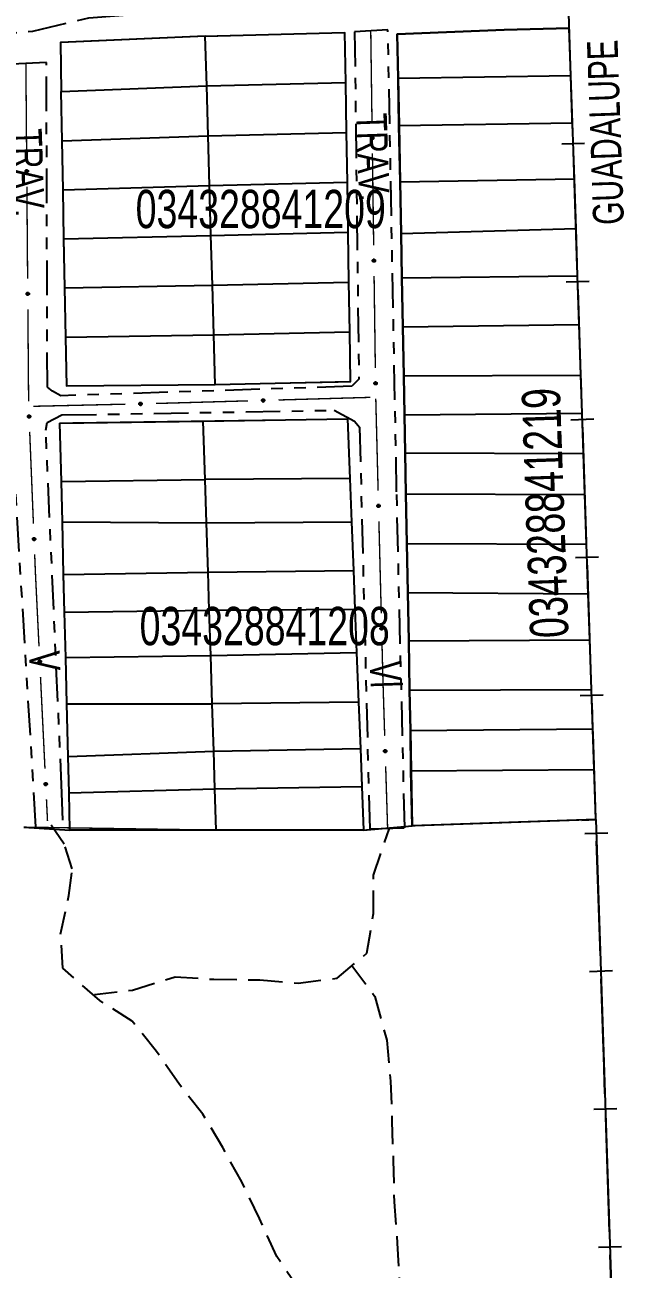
# Model space of a CAD drawing. Extents: x 203604 to 204690, y 4848469 to 4850418.
# Drawn here: x 204047.8 to 204126, y 4850083.7 to 4850246 of the extents above; entities that cross this region are included whole.
import ezdxf

# ---------------------------------------------------------------- set-up
doc = ezdxf.new("R2010")
doc.units = 0
doc.header["$LTSCALE"] = 1.5
doc.header["$MEASUREMENT"] = 0
doc.linetypes.add('TRACO_15', pattern=[3, 2, -1])
doc.linetypes.add('TRACO_25', pattern=[8, 3, -1, 1, -1, 1, -1])
for name, color, linetype in [('CD_MALHA_LOTES', 7, 'CONTINUOUS'), ('CD_TXT_QUADRA', 2, 'CONTINUOUS'), ('LM-LIM-SETORES-BAIRROS', 7, 'CONTINUOUS'), ('RU-QUADRA', 210, 'CONTINUOUS'), ('SV-CAMINHO-TRILHA', 20, 'CONTINUOUS'), ('SV-EIXO-RUA-N-PAV', 6, 'CONTINUOUS'), ('SV-RUA-NAO-PAV', 7, 'CONTINUOUS'), ('SV-TXT-RUA-N-PAV', 7, 'CONTINUOUS'), ('SV-TXT-VIA-ATUAL', 250, 'CONTINUOUS')]:
    doc.layers.add(name, color=color, linetype=linetype)
doc.styles.add('ARIAL', font='ARIAL.SHX')

msp = doc.modelspace()

# ---------------------------------------------------------------- linework, layer by layer
at = {"layer": 'CD_MALHA_LOTES', "linetype": 'Continuous', "flags": 128}
for points in [[(204071.372811, 4850244.497571), (204052.466104, 4850243.66752)], [(204071.372811, 4850244.497571), (204089.541696, 4850244.95871)], [(204071.557267, 4850238.002095), (204071.372811, 4850244.497571)], [(204089.541696, 4850244.95871), (204089.647099, 4850238.450059)], [(204096.41267, 4850244.774254), (204110.339074, 4850245.327621)], [(204096.520776, 4850239.008582), (204096.41267, 4850244.774254)], [(204110.339074, 4850245.327621), (204118.845997, 4850245.558787)], [(204052.466104, 4850243.66752), (204052.584683, 4850237.264273)], [(204096.520776, 4850239.008582), (204119.053779, 4850239.380113)], [(204052.584683, 4850237.264273), (204071.557267, 4850238.002095)], [(204071.557267, 4850238.002095), (204089.647099, 4850238.450059)], [(204071.741723, 4850231.50662), (204071.557267, 4850238.002095)], [(204089.647099, 4850238.450059), (204089.752502, 4850231.941409)], [(204096.597126, 4850232.830749), (204096.520776, 4850239.008582)], [(204052.703261, 4850230.861026), (204052.584683, 4850237.264273)], [(204096.597126, 4850232.830749), (204119.261658, 4850233.198541)], [(204096.774058, 4850225.500224), (204096.597126, 4850232.830749)], [(204052.703261, 4850230.861026), (204071.741723, 4850231.50662)], [(204071.741723, 4850231.50662), (204089.752502, 4850231.941409)], [(204071.926178, 4850225.011145), (204071.741723, 4850231.50662)], [(204089.752502, 4850231.941409), (204089.857905, 4850225.432758)], [(204052.82184, 4850224.457778), (204052.703261, 4850230.861026)], [(204052.82184, 4850224.457778), (204071.926178, 4850225.011145)], [(204071.926178, 4850225.011145), (204089.857905, 4850225.432758)], [(204072.110634, 4850218.51567), (204071.926178, 4850225.011145)], [(204089.857905, 4850225.432758), (204089.963309, 4850218.924108)], [(204096.774058, 4850225.500224), (204119.508052, 4850225.871704)], [(204096.90025, 4850218.769957), (204096.774058, 4850225.500224)], [(204052.940418, 4850218.054531), (204052.82184, 4850224.457778)], [(204052.940418, 4850218.054531), (204072.110634, 4850218.51567)], [(204072.110634, 4850218.51567), (204089.963309, 4850218.924108)], [(204072.29509, 4850212.020195), (204072.110634, 4850218.51567)], [(204089.963309, 4850218.924108), (204090.068712, 4850212.415457)], [(204096.90025, 4850218.769957), (204119.725219, 4850219.413933)], [(204097.009318, 4850212.953002), (204096.90025, 4850218.769957)], [(204053.058997, 4850211.651284), (204052.940418, 4850218.054531)], [(204053.058997, 4850211.651284), (204072.29509, 4850212.020195)], [(204072.29509, 4850212.020195), (204090.068712, 4850212.415457)], [(204072.479545, 4850205.52472), (204072.29509, 4850212.020195)], [(204090.068712, 4850212.415457), (204090.174115, 4850205.906807)], [(204097.009318, 4850212.953002), (204119.933, 4850213.235283)], [(204097.128531, 4850206.594975), (204097.009318, 4850212.953002)], [(204053.177576, 4850205.248037), (204053.058997, 4850211.651284)], [(204097.128531, 4850206.594975), (204120.14697, 4850206.872606)], [(204053.177576, 4850205.248037), (204072.479545, 4850205.52472)], [(204053.296154, 4850198.844789), (204053.177576, 4850205.248037)], [(204072.479545, 4850205.52472), (204090.174115, 4850205.906807)], [(204072.664001, 4850199.029245), (204072.479545, 4850205.52472)], [(204090.174115, 4850205.906807), (204090.279518, 4850199.398157)], [(204097.248738, 4850200.183935), (204097.128531, 4850206.594975)], [(204072.664001, 4850199.029245), (204053.296154, 4850198.844789)], [(204090.279518, 4850199.398157), (204072.664001, 4850199.029245)], [(204097.248738, 4850200.183935), (204120.368477, 4850200.28582)], [(204097.343815, 4850195.113187), (204097.248738, 4850200.183935)], [(204052.4066, 4850194.03157), (204071.092261, 4850194.294748)], [(204052.595795, 4850186.397565), (204052.4066, 4850194.03157)], [(204071.092261, 4850194.294748), (204089.909511, 4850194.557926)], [(204071.336826, 4850186.666199), (204071.092261, 4850194.294748)], [(204089.909511, 4850194.557926), (204090.214686, 4850186.785482)], [(204097.343815, 4850195.113187), (204120.536081, 4850195.301883)], [(204097.437292, 4850190.127719), (204097.343815, 4850195.113187)], [(204097.437292, 4850190.127719), (204120.712982, 4850190.041498)], [(204097.53762, 4850184.776927), (204097.437292, 4850190.127719)], [(204052.595795, 4850186.397565), (204071.336826, 4850186.666199)], [(204052.726243, 4850181.13397), (204052.595795, 4850186.397565)], [(204090.214686, 4850186.785482), (204071.336826, 4850186.666199)], [(204071.518176, 4850181.00946), (204071.336826, 4850186.666199)], [(204090.214686, 4850186.785482), (204090.436715, 4850181.130699)], [(204097.53762, 4850184.776927), (204120.892768, 4850184.69532)], [(204097.658691, 4850178.31979), (204097.53762, 4850184.776927)], [(204052.895802, 4850174.292275), (204052.726243, 4850181.13397)], [(204052.726243, 4850181.13397), (204071.518176, 4850181.00946)], [(204071.518176, 4850181.00946), (204090.436715, 4850181.130699)], [(204071.724813, 4850174.563997), (204071.518176, 4850181.00946)], [(204090.436715, 4850181.130699), (204090.684739, 4850174.813824)], [(204097.778801, 4850171.913936), (204097.658691, 4850178.31979)], [(204097.658691, 4850178.31979), (204121.109729, 4850178.243682)], [(204052.895802, 4850174.292275), (204071.724813, 4850174.563997)], [(204071.724813, 4850174.563997), (204090.684739, 4850174.813824)], [(204071.883119, 4850169.626042), (204071.724813, 4850174.563997)], [(204090.684739, 4850174.813824), (204090.883148, 4850169.760598)], [(204053.018102, 4850169.357451), (204052.895802, 4850174.292275)], [(204097.778801, 4850171.913936), (204121.32845, 4850171.739733)], [(204097.896447, 4850165.639461), (204097.778801, 4850171.913936)], [(204053.018102, 4850169.357451), (204071.883119, 4850169.626042)], [(204071.883119, 4850169.626042), (204090.883148, 4850169.760598)], [(204072.072898, 4850163.706395), (204071.883119, 4850169.626042)], [(204090.883148, 4850169.760598), (204091.106189, 4850164.080022)], [(204053.164685, 4850163.442833), (204053.018102, 4850169.357451)], [(204097.896447, 4850165.639461), (204121.530028, 4850165.745545)], [(204098.017421, 4850159.18751), (204097.896447, 4850165.639461)], [(204053.164685, 4850163.442833), (204072.072898, 4850163.706395)], [(204053.31477, 4850157.386929), (204053.164685, 4850163.442833)], [(204072.072898, 4850163.706395), (204091.106189, 4850164.080022)], [(204072.276563, 4850157.383989), (204072.072898, 4850163.706395)], [(204091.106189, 4850164.080022), (204091.35917, 4850157.636919)], [(204098.017421, 4850159.18751), (204121.747095, 4850159.290763)], [(204098.11602, 4850153.928913), (204098.017421, 4850159.18751)], [(204053.31477, 4850157.386929), (204072.276563, 4850157.383989)], [(204053.484328, 4850150.545234), (204053.31477, 4850157.386929)], [(204091.35917, 4850157.636919), (204072.276563, 4850157.383989)], [(204072.473528, 4850151.209832), (204072.276563, 4850157.383989)], [(204091.35917, 4850157.636919), (204091.596269, 4850151.598294)], [(204098.11602, 4850153.928913), (204121.920399, 4850154.12253)], [(204098.181517, 4850148.673154), (204098.11602, 4850153.928913)], [(204053.484328, 4850150.545234), (204072.473528, 4850151.209832)], [(204053.601821, 4850145.804413), (204053.484328, 4850150.545234)], [(204072.473528, 4850151.209832), (204091.596269, 4850151.598294)], [(204072.630268, 4850146.320746), (204072.473528, 4850151.209832)], [(204091.596269, 4850151.598294), (204091.792301, 4850146.605603)], [(204098.181517, 4850148.673154), (204122.097949, 4850148.857654)], [(204098.349455, 4850141.479073), (204098.181517, 4850148.673154)], [(204053.601821, 4850145.804413), (204072.630268, 4850146.320746)], [(204053.722492, 4850140.935344), (204053.601821, 4850145.804413)], [(204072.630268, 4850146.320746), (204091.792301, 4850146.605603)], [(204072.80292, 4850140.935344), (204072.630268, 4850146.320746)], [(204091.792301, 4850146.605603), (204092.014937, 4850140.935344)], [(204122.328693, 4850142.309123), (204098.349455, 4850141.479073)], [(204047.707772, 4850141.318335), (204053.722492, 4850140.935344)], [(204072.80292, 4850140.935344), (204053.722492, 4850140.935344)], [(204092.014937, 4850140.935344), (204072.80292, 4850140.935344)], [(204092.014937, 4850140.935344), (204098.349455, 4850141.479073)]]:
    msp.add_lwpolyline(points, dxfattribs=at)
at = {"layer": 'CD_MALHA_LOTES', "linetype": 'Continuous'}
for points in [[(204119.053779, 4850239.380113), (204118.845997, 4850245.558787)], [(204119.261658, 4850233.198541), (204119.053779, 4850239.380113)], [(204119.508052, 4850225.871704), (204119.261658, 4850233.198541)], [(204119.725219, 4850219.413933), (204119.508052, 4850225.871704)], [(204119.933, 4850213.235283), (204119.725219, 4850219.413933)], [(204120.14697, 4850206.872606), (204119.933, 4850213.235283)], [(204120.368477, 4850200.28582), (204120.14697, 4850206.872606)], [(204120.536081, 4850195.301883), (204120.368477, 4850200.28582)], [(204120.712982, 4850190.041498), (204120.536081, 4850195.301883)], [(204120.892768, 4850184.69532), (204120.712982, 4850190.041498)], [(204121.109729, 4850178.243682), (204120.892768, 4850184.69532)], [(204121.32845, 4850171.739733), (204121.109729, 4850178.243682)], [(204121.530028, 4850165.745545), (204121.32845, 4850171.739733)], [(204121.747095, 4850159.290763), (204121.530028, 4850165.745545)], [(204121.920399, 4850154.12253), (204121.747095, 4850159.290763)], [(204121.920897, 4850154.10768), (204121.920399, 4850154.12253)], [(204122.097949, 4850148.857654), (204121.920897, 4850154.10768)], [(204122.328693, 4850142.309123), (204122.097949, 4850148.857654)], [(204122.328693, 4850142.309123), (204125.520376, 4850044.666163)]]:
    msp.add_lwpolyline(points, dxfattribs=at)
at = {"layer": 'LM-LIM-SETORES-BAIRROS'}
for points in [[(204119.28403, 4850232.450844), (204118.782189, 4850247.442447)], [(204120.850102, 4850230.502147), (204117.851782, 4850230.401779)], [(204119.886239, 4850214.46092), (204119.384398, 4850229.452523)], [(204121.452312, 4850212.512224), (204118.453991, 4850212.411856)], [(204120.360749, 4850200.285786), (204119.986607, 4850211.4626)], [(204120.388463, 4850199.46933), (204120.360749, 4850200.285786)], [(204120.490235, 4850196.471057), (204120.388463, 4850199.46933)], [(204122.05722, 4850194.523095), (204119.058947, 4850194.421322)], [(204121.100871, 4850178.481418), (204120.592008, 4850193.472784)], [(204122.667856, 4850176.533455), (204119.669582, 4850176.431683)], [(204121.711506, 4850160.491778), (204121.202643, 4850175.483145)], [(204123.278491, 4850158.543816), (204120.280218, 4850158.442043)], [(204121.9277, 4850154.12259), (204121.813279, 4850157.493505)], [(204121.948412, 4850153.495789), (204121.9277, 4850154.12259)], [(204122.31169, 4850142.501789), (204121.948412, 4850153.495789)], [(204123.876923, 4850140.552418), (204120.878559, 4850140.453342)], [(204122.906147, 4850124.511608), (204122.410766, 4850139.503425)], [(204124.471379, 4850122.562237), (204121.473016, 4850122.463161)], [(204123.305044, 4850112.43967), (204123.005223, 4850121.513244)], [(204123.335149, 4850111.518688), (204123.305044, 4850112.43967)], [(204123.498498, 4850106.521357), (204123.335149, 4850111.518688)], [(204125.063037, 4850104.57143), (204122.064638, 4850104.47342)], [(204124.086555, 4850088.530966), (204123.596507, 4850103.522959)], [(204125.651094, 4850086.581038), (204122.652695, 4850086.483029)], [(204124.521962, 4850075.210576), (204124.184564, 4850085.532567)]]:
    msp.add_lwpolyline(points, dxfattribs=at)
at = {"layer": 'RU-QUADRA', "linetype": 'Continuous', "const_width": 0.18, "flags": 128}
msp.add_lwpolyline([(204052.466104, 4850243.66752), (204071.372811, 4850244.497571), (204089.541696, 4850244.95871), (204089.647099, 4850238.450059), (204089.752502, 4850231.941409), (204089.857905, 4850225.432758), (204089.963309, 4850218.924108), (204090.068712, 4850212.415457), (204090.174115, 4850205.906807), (204090.279518, 4850199.398157), (204072.664001, 4850199.029245), (204053.296154, 4850198.844789), (204053.177576, 4850205.248037), (204053.058997, 4850211.651284), (204052.940418, 4850218.054531), (204052.82184, 4850224.457778), (204052.703261, 4850230.861026), (204052.584683, 4850237.264273)], close=True, dxfattribs=at)
at = {"layer": 'RU-QUADRA', "linetype": 'Continuous'}
msp.add_lwpolyline([(204122.328693, 4850142.309123), (204122.097949, 4850148.857654), (204121.920897, 4850154.10768), (204121.747095, 4850159.290763), (204121.530028, 4850165.745545), (204121.32845, 4850171.739733), (204121.109729, 4850178.243682), (204120.892768, 4850184.69532), (204120.712982, 4850190.041498), (204120.536081, 4850195.301883), (204120.368477, 4850200.28582), (204120.14697, 4850206.872606), (204119.933688, 4850213.214841), (204119.725219, 4850219.413933), (204119.508052, 4850225.871704), (204119.261658, 4850233.198541), (204119.053779, 4850239.380113), (204118.845997, 4850245.558787), (204110.339074, 4850245.327621), (204096.41267, 4850244.774254), (204096.520776, 4850239.008582), (204096.636597, 4850232.831489), (204096.774058, 4850225.500224), (204096.90025, 4850218.769957), (204097.009318, 4850212.953002), (204097.128531, 4850206.594975), (204097.248738, 4850200.183935), (204097.343815, 4850195.113187), (204097.437292, 4850190.127719), (204097.53762, 4850184.776927), (204097.658691, 4850178.31979), (204097.778801, 4850171.913936), (204097.896447, 4850165.639461), (204098.017421, 4850159.18751), (204098.11602, 4850153.928913), (204098.214554, 4850148.673773), (204098.349455, 4850141.479073)], dxfattribs=at)
at = {"layer": 'RU-QUADRA', "linetype": 'Continuous', "const_width": 0.18, "flags": 128}
for points in [[(204053.715272, 4850141.226651), (204053.601821, 4850145.804413), (204053.484328, 4850150.545234), (204053.31477, 4850157.386929), (204053.164685, 4850163.442833), (204053.018102, 4850169.357451), (204052.895802, 4850174.292275), (204052.726243, 4850181.13397), (204052.595795, 4850186.397565), (204052.4066, 4850194.03157), (204071.092261, 4850194.294748), (204089.909511, 4850194.557926), (204090.214686, 4850186.785482), (204090.436715, 4850181.130699), (204090.684739, 4850174.813824), (204090.883148, 4850169.760598), (204091.106189, 4850164.080022), (204091.35917, 4850157.636919), (204091.596269, 4850151.598294), (204091.792301, 4850146.605603), (204092.014937, 4850140.935344)], [(204094.562275, 4850043.823766), (204125.520376, 4850044.666163), (204122.328693, 4850142.309123)], [(204098.349455, 4850141.479073), (204120.481219, 4850142.245172)]]:
    msp.add_lwpolyline(points, dxfattribs=at)
at = {"layer": 'RU-QUADRA', "linetype": 'Continuous', "flags": 128}
msp.add_lwpolyline([(204120.481219, 4850142.245172), (204122.328693, 4850142.309123)], dxfattribs=at)
at = {"layer": 'RU-QUADRA', "linetype": 'Continuous'}
for points in [[(204053.715272, 4850141.226651, 0.18, 0.18, 0), (204047.707772, 4850141.318335, 0.18, 0.18, 0)], [(204072.80292, 4850140.935344, 0.18, 0.18, 0), (204053.715272, 4850141.226651, 0.18, 0.18, 0)], [(204072.80292, 4850140.935344, 0.18, 0.18, 0), (204053.722492, 4850140.935344, 0.18, 0.18, 0), (204053.715272, 4850141.226651, 0.18, 0.18, 0)], [(204092.014937, 4850140.935344, 0.18, 0.18, 0), (204072.80292, 4850140.935344, 0.18, 0.18, 0)], [(204098.349455, 4850141.479073, 0.18, 0.18, 0), (204092.014937, 4850140.935344, 0.18, 0.18, 0)]]:
    msp.add_lwpolyline(points, format="xyseb", dxfattribs=at)
at = {"layer": 'SV-CAMINHO-TRILHA', "linetype": 'TRACO_15'}
for points in [[(204083.69, 4850080.89, 8.53), (204080.69, 4850085.32, 8.53), (204078.45, 4850090.28, 8.36), (204076.12, 4850095.04, 8.5), (204073.67, 4850099.51, 8.55), (204071.04, 4850103.86, 8.56), (204067.9, 4850107.88, 8.57), (204064.99, 4850112.07, 8.59), (204061.85, 4850116, 8.59), (204057.62, 4850118.69, 8.59), (204052.8, 4850122.94, 8.17), (204052.5, 4850127.36, 7.94), (204053.56, 4850132.39, 8.82), (204054.02, 4850135.89, 9.63), (204052.96, 4850139.09, 9.65), (204051.06, 4850141.85, 9.65)], [(204056.9, 4850119.47, 9.04), (204061.87, 4850120.07, 8.62), (204067.44, 4850121.79, 8.7), (204072.48, 4850121.47, 8.75), (204078.47, 4850121.38, 8.75), (204083.48, 4850120.98, 8.75), (204088.55, 4850121.61, 8.75), (204092.46, 4850124.9, 8.84), (204093.3, 4850130.04, 9.87), (204093.3, 4850135.05, 10.75), (204095.37, 4850141.07, 10.77)], [(204090.5, 4850123.25, 9.45), (204093.49, 4850119.24, 8.96), (204095.04, 4850113.55, 8.72), (204095.53, 4850108.18, 8.78), (204095.72, 4850102.96, 8.61), (204095.87, 4850097.87, 8.53), (204096, 4850092.46, 8.31), (204096.41, 4850087.06, 8.36), (204096.7, 4850081.63, 8.3), (204096.86, 4850076.56, 8.37), (204096.86, 4850071.48, 8.37), (204096.17, 4850066.06, 8.37), (204095.83, 4850061.19, 8.37), (204095.25, 4850058.26, 8.37)]]:
    msp.add_polyline3d(points, dxfattribs=at)
at = {"layer": 'SV-EIXO-RUA-N-PAV', "const_width": 0.18}
for points in [[(204092.95, 4850245.21), (204093.113131, 4850233.211109)], [(204047.97, 4850240.88), (204048.066684, 4850228.88039)], [(204093.167508, 4850229.211478), (204093.330638, 4850217.212587)], [(204048.098913, 4850224.880519), (204048.195597, 4850212.880909)], [(204093.385015, 4850213.212957), (204093.548146, 4850201.214066)], [(204048.227825, 4850208.881039), (204048.32451, 4850196.881428)], [(204080.918012, 4850197.038042), (204092.913128, 4850197.380399)], [(204093.604725, 4850197.214478), (204093.910234, 4850185.218368)], [(204048.928748, 4850196.213826), (204060.92555, 4850196.490842)], [(204064.924484, 4850196.583181), (204065.22, 4850196.59)], [(204065.22, 4850196.59), (204076.919641, 4850196.923924)], [(204048.464715, 4850192.884186), (204048.951847, 4850180.894077)], [(204094.01207, 4850181.219665), (204094.317579, 4850169.223554)], [(204049.114225, 4850176.897374), (204049.195414, 4850174.899023)], [(204049.195414, 4850174.899023), (204049.21, 4850174.54)], [(204049.21, 4850174.54), (204049.679285, 4850164.910748)], [(204094.419416, 4850165.224851), (204094.521252, 4850161.226147)], [(204049.873995, 4850160.91549), (204050.458126, 4850148.929715)], [(204094.521252, 4850161.226147), (204094.54, 4850160.49)], [(204094.54, 4850160.49), (204094.76875, 4850153.229989)], [(204094.894721, 4850149.231973), (204095.146662, 4850141.235941)], [(204050.652836, 4850144.934457), (204050.750192, 4850142.936828)], [(204050.750192, 4850142.936828), (204050.79, 4850142.12)], [(204095.146662, 4850141.235941), (204095.15, 4850141.13)]]:
    msp.add_lwpolyline(points, dxfattribs=at)
at = {"layer": 'SV-EIXO-RUA-N-PAV'}
for points in [[(204093.248436, 4850231.356457), (204093.283966, 4850231.322847), (204093.30763, 4850231.286696), (204093.318688, 4850231.250863), (204093.320203, 4850231.21665), (204093.317811, 4850231.181474), (204093.307575, 4850231.146542), (204093.287626, 4850231.110287), (204093.254161, 4850231.074409), (204093.215534, 4850231.052602), (204093.180984, 4850231.039881), (204093.1454, 4850231.036247), (204093.111267, 4850231.039143), (204093.075333, 4850231.050976), (204093.03879, 4850231.071551), (204093.003527, 4850231.106075), (204092.980571, 4850231.141676), (204092.970785, 4850231.176616), (204092.967358, 4850231.212413), (204092.970231, 4850231.248295), (204092.980477, 4850231.282528), (204093.001259, 4850231.319284), (204093.035795, 4850231.353636), (204093.071041, 4850231.376938), (204093.105835, 4850231.387212), (204093.141153, 4850231.389792), (204093.176463, 4850231.387822), (204093.212007, 4850231.378994), (204093.248436, 4850231.356457)], [(204048.191718, 4850227.025017), (204048.227061, 4850226.991211), (204048.250524, 4850226.954929), (204048.261384, 4850226.919035), (204048.26271, 4850226.884815), (204048.260123, 4850226.849653), (204048.249694, 4850226.814777), (204048.229544, 4850226.778634), (204048.195881, 4850226.742942), (204048.157133, 4850226.721349), (204048.122513, 4850226.708819), (204048.08691, 4850226.705382), (204048.052794, 4850226.708468), (204048.016926, 4850226.720499), (204047.980497, 4850226.741276), (204047.945426, 4850226.775995), (204047.922668, 4850226.811723), (204047.913075, 4850226.846716), (204047.909847, 4850226.882532), (204047.912918, 4850226.918397), (204047.923353, 4850226.952573), (204047.944338, 4850226.989213), (204047.979064, 4850227.023374), (204048.014439, 4850227.04648), (204048.049289, 4850227.056561), (204048.084621, 4850227.058945), (204048.11992, 4850227.05678), (204048.155413, 4850227.047755), (204048.191718, 4850227.025017)], [(204093.465944, 4850215.357936), (204093.501474, 4850215.324326), (204093.525138, 4850215.288174), (204093.536196, 4850215.252341), (204093.537711, 4850215.218129), (204093.535319, 4850215.182953), (204093.525083, 4850215.14802), (204093.505134, 4850215.111766), (204093.471669, 4850215.075888), (204093.433042, 4850215.054081), (204093.398491, 4850215.04136), (204093.362907, 4850215.037726), (204093.328775, 4850215.040622), (204093.292841, 4850215.052454), (204093.256298, 4850215.07303), (204093.221035, 4850215.107553), (204093.198079, 4850215.143155), (204093.188293, 4850215.178095), (204093.184866, 4850215.213892), (204093.187739, 4850215.249774), (204093.197984, 4850215.284006), (204093.218766, 4850215.320762), (204093.253303, 4850215.355115), (204093.288549, 4850215.378416), (204093.323343, 4850215.38869), (204093.358661, 4850215.391271), (204093.393971, 4850215.3893), (204093.429514, 4850215.380473), (204093.465944, 4850215.357936)], [(204048.32063, 4850211.025537), (204048.355974, 4850210.99173), (204048.379437, 4850210.955448), (204048.390297, 4850210.919554), (204048.391622, 4850210.885334), (204048.389035, 4850210.850172), (204048.378606, 4850210.815297), (204048.358457, 4850210.779153), (204048.324793, 4850210.743461), (204048.286046, 4850210.721868), (204048.251426, 4850210.709339), (204048.215822, 4850210.705902), (204048.181706, 4850210.708987), (204048.145838, 4850210.721018), (204048.10941, 4850210.741796), (204048.074339, 4850210.776514), (204048.05158, 4850210.812242), (204048.041988, 4850210.847236), (204048.038759, 4850210.883051), (204048.04183, 4850210.918917), (204048.052265, 4850210.953092), (204048.073251, 4850210.989732), (204048.107977, 4850211.023893), (204048.143352, 4850211.046999), (204048.178202, 4850211.05708), (204048.213534, 4850211.059465), (204048.248832, 4850211.057299), (204048.284326, 4850211.048275), (204048.32063, 4850211.025537)], [(204093.683452, 4850199.359414), (204093.718982, 4850199.325804), (204093.742645, 4850199.289653), (204093.753703, 4850199.25382), (204093.755219, 4850199.219607), (204093.752827, 4850199.184431), (204093.742591, 4850199.149499), (204093.722642, 4850199.113244), (204093.689176, 4850199.077366), (204093.650549, 4850199.055559), (204093.615999, 4850199.042838), (204093.580415, 4850199.039204), (204093.546282, 4850199.0421), (204093.510348, 4850199.053933), (204093.473805, 4850199.074508), (204093.438543, 4850199.109032), (204093.415587, 4850199.144633), (204093.405801, 4850199.179573), (204093.402374, 4850199.21537), (204093.405246, 4850199.251252), (204093.415492, 4850199.285485), (204093.436274, 4850199.322241), (204093.47081, 4850199.356593), (204093.506057, 4850199.379895), (204093.54085, 4850199.390169), (204093.576168, 4850199.392749), (204093.611478, 4850199.390779), (204093.647022, 4850199.381951), (204093.683452, 4850199.359414)], [(204078.772064, 4850197.08692), (204078.80514, 4850197.122948), (204078.840934, 4850197.147149), (204078.876597, 4850197.158741), (204078.910784, 4850197.160767), (204078.945991, 4850197.158901), (204078.981073, 4850197.149188), (204079.017621, 4850197.129783), (204079.053995, 4850197.096857), (204079.076377, 4850197.05856), (204079.089613, 4850197.024204), (204079.093778, 4850196.988678), (204079.091392, 4850196.954506), (204079.080097, 4850196.918399), (204079.06007, 4850196.881553), (204079.026077, 4850196.845778), (204078.990823, 4850196.822293), (204078.956033, 4850196.811986), (204078.920291, 4850196.808025), (204078.88437, 4850196.810361), (204078.849988, 4850196.820094), (204078.812926, 4850196.840325), (204078.778061, 4850196.874344), (204078.754236, 4850196.909239), (204078.743443, 4850196.943875), (204078.740336, 4850196.97915), (204078.741778, 4850197.014486), (204078.750074, 4850197.050157), (204078.772064, 4850197.08692)], [(204062.778833, 4850196.643746), (204062.812105, 4850196.679593), (204062.84803, 4850196.703599), (204062.883756, 4850196.714997), (204062.917953, 4850196.716837), (204062.95315, 4850196.714779), (204062.988178, 4850196.704875), (204063.02462, 4850196.685271), (204063.060814, 4850196.652147), (204063.082987, 4850196.613729), (204063.096036, 4850196.579301), (204063.100007, 4850196.543753), (204063.097435, 4850196.509595), (204063.085944, 4850196.47355), (204063.065717, 4850196.436813), (204063.031529, 4850196.401224), (204062.996147, 4850196.377931), (204062.961302, 4850196.367814), (204062.925539, 4850196.364048), (204062.889631, 4850196.366579), (204062.855303, 4850196.3765), (204062.818351, 4850196.396932), (204062.783673, 4850196.431141), (204062.760038, 4850196.466164), (204062.749434, 4850196.500859), (204062.746518, 4850196.536151), (204062.748153, 4850196.571478), (204062.756643, 4850196.607104), (204062.778833, 4850196.643746)], [(204048.487683, 4850195.030568), (204048.524108, 4850194.99793), (204048.548739, 4850194.96243), (204048.560761, 4850194.926909), (204048.5632, 4850194.89275), (204048.561759, 4850194.857522), (204048.55247, 4850194.822326), (204048.533507, 4850194.785546), (204048.501023, 4850194.748777), (204048.462999, 4850194.725935), (204048.428805, 4850194.712285), (204048.393332, 4850194.707692), (204048.359134, 4850194.709665), (204048.322893, 4850194.720523), (204048.285808, 4850194.740103), (204048.249626, 4850194.773662), (204048.225716, 4850194.808631), (204048.21499, 4850194.843294), (204048.210598, 4850194.878985), (204048.2125, 4850194.914932), (204048.221818, 4850194.949428), (204048.2416, 4850194.986732), (204048.275195, 4850195.022005), (204048.3098, 4850195.04625), (204048.344303, 4850195.05746), (204048.379539, 4850195.060993), (204048.414889, 4850195.059977), (204048.450658, 4850195.052113), (204048.487683, 4850195.030568)], [(204094.067539, 4850183.365453), (204094.103466, 4850183.332267), (204094.127556, 4850183.296398), (204094.139039, 4850183.260699), (204094.14096, 4850183.226507), (204094.138986, 4850183.191305), (204094.129165, 4850183.156254), (204094.109648, 4850183.119765), (204094.07661, 4850183.083492), (204094.038245, 4850183.061228), (204094.003848, 4850183.048099), (204093.96831, 4850183.044042), (204093.934145, 4850183.046533), (204093.898073, 4850183.057939), (204093.861288, 4850183.078079), (204093.825619, 4850183.112182), (204093.802242, 4850183.147508), (204093.792042, 4850183.18233), (204093.78819, 4850183.218083), (204093.790637, 4850183.253997), (204093.800475, 4850183.288349), (204093.82082, 4850183.325349), (204093.854946, 4850183.360109), (204093.889914, 4850183.383827), (204093.924583, 4850183.394513), (204093.959868, 4850183.397512), (204093.995199, 4850183.395961), (204094.030844, 4850183.387556), (204094.067539, 4850183.365453)], [(204049.137193, 4850179.043757), (204049.173618, 4850179.011118), (204049.19825, 4850178.975619), (204049.210271, 4850178.940098), (204049.21271, 4850178.905939), (204049.211269, 4850178.870711), (204049.20198, 4850178.835515), (204049.183018, 4850178.798735), (204049.150533, 4850178.761966), (204049.112509, 4850178.739123), (204049.078315, 4850178.725474), (204049.042842, 4850178.72088), (204049.008644, 4850178.722854), (204048.972403, 4850178.733711), (204048.935318, 4850178.753292), (204048.899136, 4850178.786851), (204048.875227, 4850178.821819), (204048.864501, 4850178.856482), (204048.860108, 4850178.892174), (204048.862011, 4850178.92812), (204048.871328, 4850178.962617), (204048.89111, 4850178.999921), (204048.924706, 4850179.035194), (204048.95931, 4850179.059438), (204048.993813, 4850179.070648), (204049.029049, 4850179.074182), (204049.064399, 4850179.073166), (204049.100168, 4850179.065301), (204049.137193, 4850179.043757)], [(204094.474885, 4850167.370639), (204094.510811, 4850167.337453), (204094.534902, 4850167.301585), (204094.546385, 4850167.265885), (204094.548306, 4850167.231693), (204094.546331, 4850167.196492), (204094.536511, 4850167.16144), (204094.516993, 4850167.124951), (204094.483956, 4850167.088679), (204094.44559, 4850167.066415), (204094.411193, 4850167.053285), (204094.375655, 4850167.049229), (204094.341491, 4850167.05172), (204094.305419, 4850167.063125), (204094.268634, 4850167.083265), (204094.232964, 4850167.117368), (204094.209587, 4850167.152694), (204094.199387, 4850167.187516), (204094.195536, 4850167.223269), (204094.197982, 4850167.259183), (204094.207821, 4850167.293535), (204094.228166, 4850167.330535), (204094.262292, 4850167.365295), (204094.297259, 4850167.389013), (204094.331928, 4850167.399699), (204094.367213, 4850167.402698), (204094.402544, 4850167.401147), (204094.43819, 4850167.392742), (204094.474885, 4850167.370639)], [(204049.879596, 4850163.061987), (204049.916284, 4850163.029645), (204049.941202, 4850162.994346), (204049.953511, 4850162.958923), (204049.956226, 4850162.924785), (204049.95507, 4850162.889547), (204049.946066, 4850162.854277), (204049.927401, 4850162.817344), (204049.895216, 4850162.780314), (204049.857378, 4850162.757164), (204049.823295, 4850162.743239), (204049.787861, 4850162.738358), (204049.753648, 4850162.740055), (204049.71732, 4850162.750619), (204049.680078, 4850162.769899), (204049.643625, 4850162.803164), (204049.619434, 4850162.837938), (204049.608428, 4850162.872513), (204049.603747, 4850162.908167), (204049.605358, 4850162.944128), (204049.614396, 4850162.978699), (204049.633876, 4850163.016162), (204049.667185, 4850163.051705), (204049.701592, 4850163.076229), (204049.736003, 4850163.087718), (204049.771209, 4850163.091536), (204049.806567, 4850163.090807), (204049.842398, 4850163.083232), (204049.879596, 4850163.061987)], [(204094.937237, 4850151.378057), (204094.973363, 4850151.345088), (204094.99767, 4850151.309366), (204095.009368, 4850151.273737), (204095.011495, 4850151.239557), (204095.009733, 4850151.204344), (204095.000124, 4850151.169234), (204094.980827, 4850151.132628), (204094.94801, 4850151.096156), (204094.909779, 4850151.073661), (204094.875462, 4850151.060324), (204094.839949, 4850151.056053), (204094.80577, 4850151.058338), (204094.76963, 4850151.069526), (204094.732724, 4850151.089443), (204094.696849, 4850151.12333), (204094.67326, 4850151.158515), (204094.66285, 4850151.193274), (204094.658783, 4850151.229004), (204094.661012, 4850151.264932), (204094.670643, 4850151.299342), (204094.690764, 4850151.336464), (204094.72468, 4850151.37143), (204094.759504, 4850151.395358), (204094.794108, 4850151.406253), (204094.829374, 4850151.409466), (204094.864714, 4850151.408128), (204094.900409, 4850151.399938), (204094.937237, 4850151.378057)], [(204050.658437, 4850147.080955), (204050.695125, 4850147.048612), (204050.720043, 4850147.013313), (204050.732352, 4850146.97789), (204050.735067, 4850146.943752), (204050.733911, 4850146.908514), (204050.724907, 4850146.873244), (204050.706243, 4850146.836312), (204050.674057, 4850146.799281), (204050.636219, 4850146.776132), (204050.602136, 4850146.762206), (204050.566702, 4850146.757326), (204050.532489, 4850146.759022), (204050.496162, 4850146.769586), (204050.458919, 4850146.788866), (204050.422466, 4850146.822131), (204050.398275, 4850146.856905), (204050.387269, 4850146.89148), (204050.382588, 4850146.927135), (204050.384199, 4850146.963096), (204050.393237, 4850146.997667), (204050.412717, 4850147.035129), (204050.446026, 4850147.070673), (204050.480433, 4850147.095197), (204050.514845, 4850147.106685), (204050.55005, 4850147.110504), (204050.585408, 4850147.109774), (204050.621239, 4850147.102199), (204050.658437, 4850147.080955)]]:
    msp.add_lwpolyline(points, close=True, dxfattribs=at)
for points in [[(204092.970231, 4850231.248295), (204092.980571, 4850231.141676)], [(204092.976048, 4850231.261081), (204092.991473, 4850231.130284)], [(204092.980477, 4850231.282528), (204093.003527, 4850231.106075)], [(204092.993322, 4850231.295432), (204093.020589, 4850231.096564)], [(204093.001259, 4850231.319284), (204093.03879, 4850231.071551)], [(204093.020109, 4850231.332641), (204093.056509, 4850231.064301)], [(204093.035795, 4850231.353636), (204093.075333, 4850231.050976)], [(204093.052446, 4850231.363103), (204093.092187, 4850231.049775)], [(204093.071041, 4850231.376938), (204093.111267, 4850231.039143)], [(204093.087716, 4850231.378594), (204093.127791, 4850231.040706)], [(204093.105835, 4850231.387212), (204093.1454, 4850231.036247)], [(204093.123098, 4850231.385898), (204093.160555, 4850231.039787)], [(204093.141153, 4850231.389792), (204093.180984, 4850231.039881)], [(204093.159955, 4850231.385035), (204093.199974, 4850231.05124)], [(204093.176463, 4850231.387822), (204093.215534, 4850231.052602)], [(204093.194158, 4850231.378677), (204093.235226, 4850231.068095)], [(204093.212007, 4850231.378994), (204093.254161, 4850231.074409)], [(204093.228435, 4850231.366861), (204093.268965, 4850231.095847)], [(204093.248436, 4850231.356457), (204093.287626, 4850231.110287)], [(204093.267046, 4850231.337363), (204093.297079, 4850231.135804)], [(204093.283966, 4850231.322847), (204093.307575, 4850231.146542)], [(204093.297545, 4850231.302297), (204093.311587, 4850231.172846)], [(204093.30763, 4850231.286696), (204093.317811, 4850231.181474)], [(204047.912918, 4850226.918397), (204047.922668, 4850226.811723)], [(204047.918806, 4850226.93115), (204047.933506, 4850226.80027)], [(204047.923353, 4850226.952573), (204047.945426, 4850226.775995)], [(204047.936269, 4850226.965405), (204047.962435, 4850226.766389)], [(204047.944338, 4850226.989213), (204047.980497, 4850226.741276)], [(204047.963262, 4850227.002466), (204047.998175, 4850226.733928)], [(204047.979064, 4850227.023374), (204048.016926, 4850226.720499)], [(204047.995767, 4850227.032748), (204048.033773, 4850226.719204)], [(204048.014439, 4850227.04648), (204048.052794, 4850226.708468)], [(204048.031123, 4850227.048044), (204048.069326, 4850226.709939)], [(204048.049289, 4850227.056561), (204048.08691, 4850226.705382)], [(204048.066544, 4850227.055152), (204048.102084, 4850226.708838)], [(204048.084621, 4850227.058945), (204048.122513, 4850226.708819)], [(204048.103396, 4850227.054084), (204048.141566, 4850226.720073)], [(204048.11992, 4850227.05678), (204048.157133, 4850226.721349)], [(204048.137563, 4850227.047537), (204048.176911, 4850226.736732)], [(204048.155413, 4850227.047755), (204048.195881, 4850226.742942)], [(204048.171774, 4850227.035531), (204048.210803, 4850226.764297)], [(204048.191718, 4850227.025017), (204048.229544, 4850226.778634)], [(204048.210221, 4850227.00582), (204048.239138, 4850226.804098)], [(204048.227061, 4850226.991211), (204048.249694, 4850226.814777)], [(204048.240526, 4850226.970586), (204048.25385, 4850226.841059)], [(204048.250524, 4850226.954929), (204048.260123, 4850226.849653)], [(204093.187739, 4850215.249774), (204093.198079, 4850215.143155)], [(204093.193556, 4850215.262559), (204093.208981, 4850215.131763)], [(204093.197984, 4850215.284006), (204093.221035, 4850215.107553)], [(204093.210829, 4850215.29691), (204093.238097, 4850215.098042)], [(204093.218766, 4850215.320762), (204093.256298, 4850215.07303)], [(204093.237616, 4850215.33412), (204093.274016, 4850215.065779)], [(204093.253303, 4850215.355115), (204093.292841, 4850215.052454)], [(204093.269954, 4850215.364582), (204093.309694, 4850215.051253)], [(204093.288549, 4850215.378416), (204093.328775, 4850215.040622)], [(204093.305224, 4850215.380073), (204093.345299, 4850215.042185)], [(204093.323343, 4850215.38869), (204093.362907, 4850215.037726)], [(204093.340606, 4850215.387377), (204093.378063, 4850215.041265)], [(204093.358661, 4850215.391271), (204093.398491, 4850215.04136)], [(204093.377463, 4850215.386513), (204093.417482, 4850215.052718)], [(204093.393971, 4850215.3893), (204093.433042, 4850215.054081)], [(204093.411665, 4850215.380155), (204093.452733, 4850215.069573)], [(204093.429514, 4850215.380473), (204093.471669, 4850215.075888)], [(204093.445942, 4850215.368339), (204093.486472, 4850215.097325)], [(204093.465944, 4850215.357936), (204093.505134, 4850215.111766)], [(204093.484554, 4850215.338842), (204093.514587, 4850215.137282)], [(204093.501474, 4850215.324326), (204093.525083, 4850215.14802)], [(204093.515053, 4850215.303776), (204093.529094, 4850215.174325)], [(204093.525138, 4850215.288174), (204093.535319, 4850215.182953)], [(204048.04183, 4850210.918917), (204048.05158, 4850210.812242)], [(204048.047718, 4850210.93167), (204048.062419, 4850210.80079)], [(204048.052265, 4850210.953092), (204048.074339, 4850210.776514)], [(204048.065182, 4850210.965925), (204048.091347, 4850210.766909)], [(204048.073251, 4850210.989732), (204048.10941, 4850210.741796)], [(204048.092174, 4850211.002985), (204048.127088, 4850210.734447)], [(204048.107977, 4850211.023893), (204048.145838, 4850210.721018)], [(204048.12468, 4850211.033268), (204048.162685, 4850210.719724)], [(204048.143352, 4850211.046999), (204048.181706, 4850210.708987)], [(204048.160036, 4850211.048563), (204048.198238, 4850210.710458)], [(204048.178202, 4850211.05708), (204048.215822, 4850210.705902)], [(204048.195457, 4850211.055671), (204048.230997, 4850210.709357)], [(204048.213534, 4850211.059465), (204048.251426, 4850210.709339)], [(204048.232309, 4850211.054603), (204048.270479, 4850210.720592)], [(204048.248832, 4850211.057299), (204048.286046, 4850210.721868)], [(204048.266476, 4850211.048056), (204048.305823, 4850210.737252)], [(204048.284326, 4850211.048275), (204048.324793, 4850210.743461)], [(204048.300687, 4850211.03605), (204048.339715, 4850210.764816)], [(204048.32063, 4850211.025537), (204048.358457, 4850210.779153)], [(204048.339134, 4850211.00634), (204048.368051, 4850210.804617)], [(204048.355974, 4850210.99173), (204048.378606, 4850210.815297)], [(204048.369438, 4850210.971105), (204048.382763, 4850210.841579)], [(204048.379437, 4850210.955448), (204048.389035, 4850210.850172)], [(204093.405246, 4850199.251252), (204093.415587, 4850199.144633)], [(204093.411063, 4850199.264038), (204093.426488, 4850199.133241)], [(204093.415492, 4850199.285485), (204093.438543, 4850199.109032)], [(204093.428337, 4850199.298389), (204093.455604, 4850199.099521)], [(204093.436274, 4850199.322241), (204093.473805, 4850199.074508)], [(204093.455124, 4850199.335598), (204093.491524, 4850199.067258)], [(204093.47081, 4850199.356593), (204093.510348, 4850199.053933)], [(204093.487461, 4850199.36606), (204093.527202, 4850199.052732)], [(204093.506057, 4850199.379895), (204093.546282, 4850199.0421)], [(204093.522732, 4850199.381551), (204093.562806, 4850199.043663)], [(204093.54085, 4850199.390169), (204093.580415, 4850199.039204)], [(204093.558113, 4850199.388855), (204093.59557, 4850199.042744)], [(204093.576168, 4850199.392749), (204093.615999, 4850199.042838)], [(204093.59497, 4850199.387992), (204093.634989, 4850199.054197)], [(204093.611478, 4850199.390779), (204093.650549, 4850199.055559)], [(204093.629173, 4850199.381634), (204093.670241, 4850199.071052)], [(204093.647022, 4850199.381951), (204093.689176, 4850199.077366)], [(204093.66345, 4850199.369818), (204093.70398, 4850199.098804)], [(204093.683452, 4850199.359414), (204093.722642, 4850199.113244)], [(204093.702061, 4850199.34032), (204093.732094, 4850199.138761)], [(204093.718982, 4850199.325804), (204093.742591, 4850199.149499)], [(204093.73256, 4850199.305254), (204093.746602, 4850199.175803)], [(204093.742645, 4850199.289653), (204093.752827, 4850199.184431)], [(204078.750074, 4850197.050157), (204079.053995, 4850197.096857)], [(204078.750658, 4850197.032315), (204079.060592, 4850197.078018)], [(204078.761961, 4850197.066765), (204079.032339, 4850197.111339)], [(204078.772064, 4850197.08692), (204079.017621, 4850197.129783)], [(204078.790878, 4850197.105812), (204078.991966, 4850197.138853)], [(204078.80514, 4850197.122948), (204078.981073, 4850197.149188)], [(204078.825485, 4850197.136832), (204078.954711, 4850197.152806)], [(204078.840934, 4850197.147149), (204078.945991, 4850197.158901)], [(204062.746518, 4850196.536151), (204063.096036, 4850196.579301)], [(204062.748153, 4850196.571478), (204063.082987, 4850196.613729)], [(204062.749434, 4850196.500859), (204063.100007, 4850196.543753)], [(204062.750583, 4850196.518133), (204063.096324, 4850196.558874)], [(204062.751097, 4850196.554997), (204063.084497, 4850196.598183)], [(204062.756643, 4850196.607104), (204063.060814, 4850196.652147)], [(204062.75713, 4850196.589259), (204063.067308, 4850196.633273)], [(204062.758223, 4850196.482823), (204063.095716, 4850196.526103)], [(204062.760038, 4850196.466164), (204063.097435, 4850196.509595)], [(204062.76862, 4850196.623646), (204063.039237, 4850196.666747)], [(204062.774048, 4850196.447701), (204063.086985, 4850196.490414)], [(204062.778833, 4850196.643746), (204063.02462, 4850196.685271)], [(204062.783673, 4850196.431141), (204063.085944, 4850196.47355)], [(204062.79775, 4850196.662536), (204062.999015, 4850196.694481)], [(204062.804815, 4850196.415654), (204063.072799, 4850196.4546)], [(204062.812105, 4850196.679593), (204062.988178, 4850196.704875)], [(204062.818351, 4850196.396932), (204063.065717, 4850196.436813)], [(204062.832525, 4850196.693366), (204062.961837, 4850196.708636)], [(204062.842278, 4850196.389222), (204063.040878, 4850196.418375)], [(204062.84803, 4850196.703599), (204062.95315, 4850196.714779)], [(204062.855303, 4850196.3765), (204063.031529, 4850196.401224)], [(204062.876791, 4850196.372275), (204063.007435, 4850196.388941)], [(204062.889631, 4850196.366579), (204062.996147, 4850196.377931)], [(204078.740336, 4850196.97915), (204079.089613, 4850197.024204)], [(204078.741778, 4850197.014486), (204079.076377, 4850197.05856)], [(204078.743443, 4850196.943875), (204079.093778, 4850196.988678)], [(204078.744499, 4850196.961155), (204079.090012, 4850197.003779)], [(204078.744812, 4850196.998021), (204079.077971, 4850197.043022)], [(204078.752331, 4850196.925887), (204079.089582, 4850196.971005)], [(204078.754236, 4850196.909239), (204079.091392, 4850196.954506)], [(204078.768347, 4850196.890852), (204079.081047, 4850196.935269)], [(204078.778061, 4850196.874344), (204079.080097, 4850196.918399)], [(204078.799288, 4850196.858973), (204079.067055, 4850196.899378)], [(204078.812926, 4850196.840325), (204079.06007, 4850196.881553)], [(204078.836894, 4850196.832745), (204079.035332, 4850196.86298)], [(204078.849988, 4850196.820094), (204079.026077, 4850196.845778)], [(204078.871499, 4850196.815987), (204079.002051, 4850196.833364)], [(204078.88437, 4850196.810361), (204078.990823, 4850196.822293)], [(204048.2125, 4850194.914932), (204048.225716, 4850194.808631)], [(204048.21797, 4850194.927869), (204048.236922, 4850194.797537)], [(204048.221818, 4850194.949428), (204048.249626, 4850194.773662)], [(204048.234309, 4850194.962675), (204048.266938, 4850194.764616)], [(204048.2416, 4850194.986732), (204048.285808, 4850194.740103)], [(204048.260082, 4850195.000594), (204048.303716, 4850194.733334)], [(204048.275195, 4850195.022005), (204048.322893, 4850194.720523)], [(204048.291585, 4850195.031918), (204048.339773, 4850194.719777)], [(204048.3098, 4850195.04625), (204048.359134, 4850194.709665)], [(204048.326424, 4850195.048356), (204048.375609, 4850194.711673)], [(204048.344303, 4850195.05746), (204048.393332, 4850194.707692)], [(204048.361595, 4850195.056613), (204048.408386, 4850194.711639)], [(204048.379539, 4850195.060993), (204048.428805, 4850194.712285)], [(204048.398462, 4850195.056745), (204048.447482, 4850194.724153)], [(204048.414889, 4850195.059977), (204048.462999, 4850194.725935)], [(204048.432824, 4850195.051313), (204048.482265, 4850194.741954)], [(204048.450658, 4850195.052113), (204048.501023, 4850194.748777)], [(204048.467408, 4850195.040427), (204048.515242, 4850194.770607)], [(204048.487683, 4850195.030568), (204048.533507, 4850194.785546)], [(204048.506801, 4850195.011983), (204048.542267, 4850194.811308)], [(204048.524108, 4850194.99793), (204048.55247, 4850194.822326)], [(204048.538236, 4850194.977754), (204048.555769, 4850194.848729)], [(204048.548739, 4850194.96243), (204048.561759, 4850194.857522)], [(204093.790637, 4850183.253997), (204093.802242, 4850183.147508)], [(204093.796302, 4850183.266851), (204093.813278, 4850183.136246)], [(204093.800475, 4850183.288349), (204093.825619, 4850183.112182)], [(204093.813166, 4850183.301404), (204093.842792, 4850183.102874)], [(204093.82082, 4850183.325349), (204093.861288, 4850183.078079)], [(204093.83951, 4850183.338929), (204093.879092, 4850183.071039)], [(204093.854946, 4850183.360109), (204093.898073, 4850183.057939)], [(204093.871484, 4850183.369773), (204093.91494, 4850183.056937)], [(204093.889914, 4850183.383827), (204093.934145, 4850183.046533)], [(204093.906568, 4850183.385681), (204093.950649, 4850183.048292)], [(204093.924583, 4850183.394513), (204093.96831, 4850183.044042)], [(204093.94186, 4850183.393404), (204093.983422, 4850183.047762)], [(204093.959868, 4850183.397512), (204094.003848, 4850183.048099)], [(204093.978725, 4850183.392978), (204094.022702, 4850183.059682)], [(204093.995199, 4850183.395961), (204094.038245, 4850183.061228)], [(204094.013001, 4850183.387026), (204094.057751, 4850183.076954)], [(204094.030844, 4850183.387556), (204094.07661, 4850183.083492)], [(204094.047415, 4850183.375618), (204094.091159, 4850183.105104)], [(204094.067539, 4850183.365453), (204094.109648, 4850183.119765)], [(204094.086374, 4850183.346581), (204094.118797, 4850183.145392)], [(204094.103466, 4850183.332267), (204094.129165, 4850183.156254)], [(204094.117287, 4850183.311879), (204094.132864, 4850183.182604)], [(204094.127556, 4850183.296398), (204094.138986, 4850183.191305)], [(204048.862011, 4850178.92812), (204048.875227, 4850178.821819)], [(204048.86748, 4850178.941058), (204048.886432, 4850178.810726)], [(204048.871328, 4850178.962617), (204048.899136, 4850178.786851)], [(204048.88382, 4850178.975863), (204048.916448, 4850178.777804)], [(204048.89111, 4850178.999921), (204048.935318, 4850178.753292)], [(204048.909592, 4850179.013783), (204048.953226, 4850178.746523)], [(204048.924706, 4850179.035194), (204048.972403, 4850178.733711)], [(204048.941095, 4850179.045107), (204048.989284, 4850178.732966)], [(204048.95931, 4850179.059438), (204049.008644, 4850178.722854)], [(204048.975934, 4850179.061544), (204049.02512, 4850178.724862)], [(204048.993813, 4850179.070648), (204049.042842, 4850178.72088)], [(204049.011105, 4850179.069802), (204049.057897, 4850178.724828)], [(204049.029049, 4850179.074182), (204049.078315, 4850178.725474)], [(204049.047973, 4850179.069934), (204049.096992, 4850178.737342)], [(204049.064399, 4850179.073166), (204049.112509, 4850178.739123)], [(204049.082335, 4850179.064502), (204049.131776, 4850178.755143)], [(204049.100168, 4850179.065301), (204049.150533, 4850178.761966)], [(204049.116918, 4850179.053616), (204049.164753, 4850178.783795)], [(204049.137193, 4850179.043757), (204049.183018, 4850178.798735)], [(204049.156312, 4850179.025172), (204049.191778, 4850178.824497)], [(204049.173618, 4850179.011118), (204049.20198, 4850178.835515)], [(204049.187747, 4850178.990942), (204049.205279, 4850178.861918)], [(204049.19825, 4850178.975619), (204049.211269, 4850178.870711)], [(204094.197982, 4850167.259183), (204094.209587, 4850167.152694)], [(204094.203647, 4850167.272037), (204094.220623, 4850167.141432)], [(204094.207821, 4850167.293535), (204094.232964, 4850167.117368)], [(204094.220512, 4850167.30659), (204094.250137, 4850167.10806)], [(204094.228166, 4850167.330535), (204094.268634, 4850167.083265)], [(204094.246856, 4850167.344115), (204094.286437, 4850167.076225)], [(204094.262292, 4850167.365295), (204094.305419, 4850167.063125)], [(204094.278829, 4850167.374959), (204094.322286, 4850167.062124)], [(204094.297259, 4850167.389013), (204094.341491, 4850167.05172)], [(204094.313913, 4850167.390867), (204094.357995, 4850167.053478)], [(204094.331928, 4850167.399699), (204094.375655, 4850167.049229)], [(204094.349206, 4850167.398591), (204094.390767, 4850167.052948)], [(204094.367213, 4850167.402698), (204094.411193, 4850167.053285)], [(204094.386071, 4850167.398164), (204094.430048, 4850167.064868)], [(204094.402544, 4850167.401147), (204094.44559, 4850167.066415)], [(204094.420346, 4850167.392213), (204094.465097, 4850167.08214)], [(204094.43819, 4850167.392742), (204094.483956, 4850167.088679)], [(204094.454761, 4850167.380804), (204094.498504, 4850167.11029)], [(204094.474885, 4850167.370639), (204094.516993, 4850167.124951)], [(204094.493719, 4850167.351767), (204094.526142, 4850167.150578)], [(204094.510811, 4850167.337453), (204094.536511, 4850167.16144)], [(204094.524632, 4850167.317065), (204094.540209, 4850167.18779)], [(204094.534902, 4850167.301585), (204094.546331, 4850167.196492)], [(204049.62678, 4850162.992046), (204049.66101, 4850162.794258)], [(204049.633876, 4850163.016162), (204049.680078, 4850162.769899)], [(204049.652245, 4850163.030173), (204049.69804, 4850162.763275)], [(204049.667185, 4850163.051705), (204049.71732, 4850162.750619)], [(204049.683493, 4850163.061751), (204049.734206, 4850162.75001)], [(204049.701592, 4850163.076229), (204049.753648, 4850162.740055)], [(204049.718198, 4850163.07847), (204049.770106, 4850162.742196)], [(204049.736003, 4850163.087718), (204049.787861, 4850162.738358)], [(204049.753302, 4850163.087011), (204049.802883, 4850162.742428)], [(204049.771209, 4850163.091536), (204049.823295, 4850162.743239)], [(204049.790167, 4850163.087442), (204049.841875, 4850162.755257)], [(204049.806567, 4850163.090807), (204049.857378, 4850162.757164)], [(204049.824571, 4850163.082288), (204049.876514, 4850162.773339)], [(204049.842398, 4850163.083232), (204049.895216, 4850162.780314)], [(204049.859242, 4850163.071682), (204049.909258, 4850162.802258)], [(204049.879596, 4850163.061987), (204049.927401, 4850162.817344)], [(204049.898864, 4850163.043558), (204049.935953, 4850162.843177)], [(204049.916284, 4850163.029645), (204049.946066, 4850162.854277)], [(204049.930575, 4850163.009584), (204049.949151, 4850162.880706)], [(204049.941202, 4850162.994346), (204049.95507, 4850162.889547)], [(204049.605358, 4850162.944128), (204049.619434, 4850162.837938)], [(204049.610723, 4850162.95711), (204049.630729, 4850162.826935)], [(204049.614396, 4850162.978699), (204049.643625, 4850162.803164)], [(204094.661012, 4850151.264932), (204094.67326, 4850151.158515)], [(204094.6666, 4850151.277819), (204094.684364, 4850151.14732)], [(204094.670643, 4850151.299342), (204094.696849, 4850151.12333)], [(204094.683255, 4850151.312474), (204094.714079, 4850151.114126)], [(204094.690764, 4850151.336464), (204094.732724, 4850151.089443)], [(204094.709372, 4850151.350157), (204094.75057, 4850151.082511)], [(204094.72468, 4850151.37143), (204094.76963, 4850151.069526)], [(204094.741159, 4850151.381193), (204094.786503, 4850151.068626)], [(204094.759504, 4850151.395358), (204094.80577, 4850151.058338)], [(204094.776146, 4850151.397313), (204094.822263, 4850151.060196)], [(204094.794108, 4850151.406253), (204094.839949, 4850151.056053)], [(204094.811391, 4850151.405249), (204094.855039, 4850151.059864)], [(204094.829374, 4850151.409466), (204094.875462, 4850151.060324)], [(204094.848258, 4850151.405046), (204094.894246, 4850151.072021)], [(204094.864714, 4850151.408128), (204094.909779, 4850151.073661)], [(204094.882569, 4850151.399301), (204094.929191, 4850151.089504)], [(204094.900409, 4850151.399938), (204094.94801, 4850151.096156)], [(204094.917052, 4850151.388101), (204094.962427, 4850151.117855)], [(204094.937237, 4850151.378057), (204094.980827, 4850151.132628)], [(204094.956185, 4850151.359299), (204094.989822, 4850151.158309)], [(204094.973363, 4850151.345088), (204095.000124, 4850151.169234)], [(204094.987307, 4850151.324785), (204095.003664, 4850151.195606)], [(204094.99767, 4850151.309366), (204095.009733, 4850151.204344)], [(204050.384199, 4850146.963096), (204050.398275, 4850146.856905)], [(204050.389564, 4850146.976077), (204050.40957, 4850146.845903)], [(204050.393237, 4850146.997667), (204050.422466, 4850146.822131)], [(204050.405622, 4850147.011013), (204050.439851, 4850146.813225)], [(204050.412717, 4850147.035129), (204050.458919, 4850146.788866)], [(204050.431086, 4850147.04914), (204050.476881, 4850146.782242)], [(204050.446026, 4850147.070673), (204050.496162, 4850146.769586)], [(204050.462335, 4850147.080718), (204050.513047, 4850146.768977)], [(204050.480433, 4850147.095197), (204050.532489, 4850146.759022)], [(204050.49704, 4850147.097437), (204050.548948, 4850146.761164)], [(204050.514845, 4850147.106685), (204050.566702, 4850146.757326)], [(204050.532143, 4850147.105979), (204050.581724, 4850146.761395)], [(204050.55005, 4850147.110504), (204050.602136, 4850146.762206)], [(204050.569008, 4850147.106409), (204050.620717, 4850146.774224)], [(204050.585408, 4850147.109774), (204050.636219, 4850146.776132)], [(204050.603413, 4850147.101255), (204050.655355, 4850146.792306)], [(204050.621239, 4850147.102199), (204050.674057, 4850146.799281)], [(204050.638083, 4850147.09065), (204050.688099, 4850146.821225)], [(204050.658437, 4850147.080955), (204050.706243, 4850146.836312)], [(204050.677706, 4850147.062525), (204050.714794, 4850146.862144)], [(204050.695125, 4850147.048612), (204050.724907, 4850146.873244)], [(204050.709416, 4850147.028551), (204050.727993, 4850146.899673)], [(204050.720043, 4850147.013313), (204050.733911, 4850146.908514)]]:
    msp.add_lwpolyline(points, dxfattribs=at)
at = {"layer": 'SV-RUA-NAO-PAV', "linetype": 'TRACO_25'}
for points in [[(203823.81, 4850232.24, 6.01), (203824.78, 4850234.25, 6.01), (203850.77, 4850234.82, 5.59), (203879.43, 4850236.02, 5.58), (203912.96, 4850237.38, 5.58), (203947.48, 4850238.79, 6.3), (203979.45, 4850241.26, 7.12), (204008.33, 4850243.63, 7.8), (204027.31, 4850243.72, 8.18), (204048.87, 4850245.13, 7.97), (204056.17, 4850246.9, 7.66), (204085.85, 4850249.23, 8.92), (204105.65, 4850249.81, 9.08), (204106.98, 4850250.02, 9.1), (204107.08, 4850263.92, 9.1)], [(204052.77, 4850142.21, 11.95), (204052.67, 4850145.73, 11.95), (204050.56, 4850193.09, 12.26), (204050.73, 4850194.1, 12.26), (204052.66, 4850195.08, 12.26), (204088.19, 4850195.69, 12.74), (204090.81, 4850194.27, 12.74), (204091.49, 4850193.49, 12.74), (204092.81, 4850141.09, 12.73), (204097.38, 4850141.23, 12.27), (204096.33, 4850185.07, 12.24), (204095.19, 4850245.31, 12.11), (204090.85, 4850245.06, 12.11), (204091.4, 4850199.74, 12.68), (204090.47, 4850198.83, 12.68), (204052.54, 4850197.59, 12.21), (204051.42, 4850198.19, 12.21), (204050.77, 4850198.73, 12.13), (204050.65, 4850241.06, 11.71), (204045.9, 4850240.85, 11.71)], [(204049.28, 4850141.34, 12.29), (204046.21, 4850191.97, 12.19), (204045.38, 4850192.89, 12.19), (204044.66, 4850193.07, 12.19), (204043.89, 4850193.06, 12.19), (204008.01, 4850191.82, 11.62), (204007.22, 4850191.4, 11.62), (204007.1, 4850190.65, 11.62), (204008.09, 4850144.02, 11.88)]]:
    msp.add_polyline3d(points, dxfattribs=at)

# ---------------------------------------------------------------- texts
at = {"layer": 'CD_TXT_QUADRA', "style": 'ARIAL', "width": 0.7}
for s, p in [('034328841209', (204062.287666, 4850219.451128)), ('034328841208', (204062.803332, 4850165.048347))]:
    msp.add_text(s, height=5, dxfattribs=at).set_placement(p)
msp.add_text('034328841219', height=5, rotation=92, dxfattribs=at).set_placement((204118.753111, 4850166.079679))
at = {"layer": 'SV-TXT-RUA-N-PAV', "style": 'ARIAL', "width": 0.7}
msp.add_text('GUADALUPE', height=4, rotation=92, dxfattribs=at).set_placement((204125.978937, 4850219.952357))
at = {"layer": 'SV-TXT-VIA-ATUAL', "style": 'ARIAL', "width": 0.7}
for s, p in [('TRAV.', (204091.034933, 4850234.37192)), ('TRAV.', (204046.035042, 4850232.361999)), ('V', (204048.379949, 4850164.24802)), ('Vl', (204092.821529, 4850162.908073))]:
    msp.add_text(s, height=4, rotation=272, dxfattribs=at).set_placement(p)

doc.saveas('drawing.dxf')
